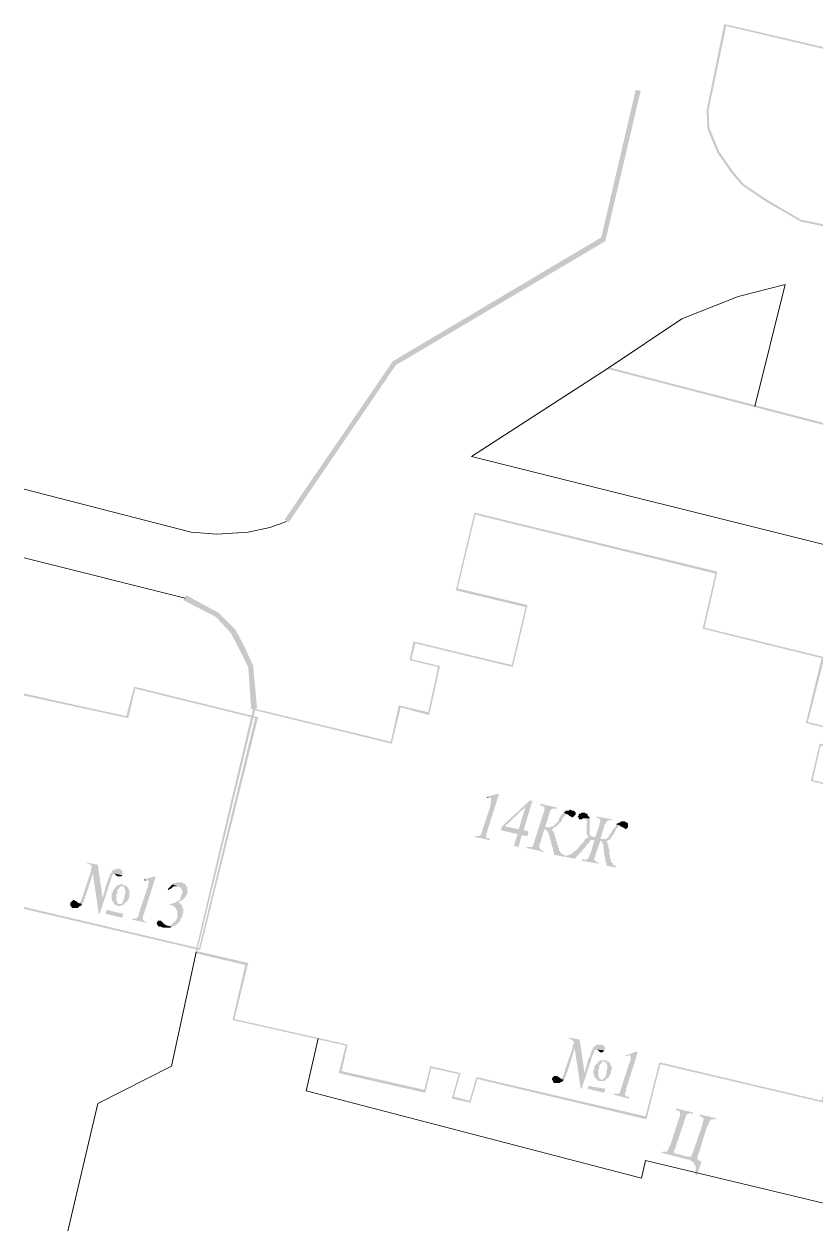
# Model space of a CAD drawing. Extents: x 243 to 885, y -99 to 1005.
# Drawn here: x 242.9 to 288, y -44.9 to 23.4 of the extents above; entities that cross this region are included whole.
import ezdxf

# ---------------------------------------------------------------- set-up
doc = ezdxf.new("R2010")
doc.units = 0
doc.header["$MEASUREMENT"] = 0
doc.layers.add('PDF _Геометрия', color=7, linetype='Continuous')
doc.layers.add('PDF _Сплошная заливка', color=7, linetype='Continuous')

msp = doc.modelspace()

# ---------------------------------------------------------------- hatches: boundary and pattern name
at = {"layer": 'PDF _Сплошная заливка', "linetype": 'ByBlock', "transparency": 33554559}
for points in [[(308.158, 7.794), (308.158, 7.906), (287.105, 12.274), (285.201, 13.394), (283.858, 14.289), (283.242, 15.017), (282.458, 16.137), (281.898, 17.481), (281.842, 18.489), (282.85, 23.304), (290.689, 21.456), (290.689, 21.568), (282.738, 23.416), (281.73, 18.489), (281.786, 17.425), (282.346, 16.081), (283.13, 14.961), (283.746, 14.233), (285.145, 13.282), (287.105, 12.162)], [(277.979, 19.609), (277.699, 19.665), (275.739, 11.266), (263.869, 4.211), (257.71, -4.804), (257.934, -4.972), (264.037, 3.987), (275.963, 11.042)], [(276.131, 3.875), (276.131, 3.763), (299.647, -2.34), (299.703, -2.228)], [(252.11, -9.115), (251.942, -9.395), (253.79, -10.347), (254.63, -11.243), (255.19, -12.307), (255.638, -13.202), (255.806, -15.61), (256.142, -15.554), (255.918, -13.146), (255.47, -12.139), (254.91, -11.075), (253.958, -10.123)], [(242.872, -14.826), (248.807, -16.114), (249.199, -14.434), (256.03, -16.114), (252.838, -29.216), (242.872, -26.864), (242.872, -26.976), (252.894, -29.328), (256.198, -16.058), (249.143, -14.322), (248.695, -16.002), (242.872, -14.714)], [(269.916, -20.425), (269.86, -20.425), (269.188, -20.593), (269.412, -20.649), (269.468, -20.705), (269.468, -20.761), (269.468, -20.817), (269.468, -20.873), (269.468, -20.929), (269.412, -21.041), (269.412, -21.153), (268.964, -22.497), (268.964, -22.553), (268.908, -22.665), (268.908, -22.721), (268.852, -22.777), (268.796, -22.833), (268.74, -22.833), (268.684, -22.833), (268.572, -22.833), (268.572, -22.889), (269.356, -23.057), (269.412, -23.001), (269.3, -22.945), (269.244, -22.945), (269.188, -22.945), (269.188, -22.889), (269.188, -22.833), (269.188, -22.777), (269.188, -22.665), (269.244, -22.553)], [(271.819, -20.817), (271.651, -20.817), (270.084, -22.273), (270.028, -22.497), (270.98, -22.721), (270.756, -23.393), (271.036, -23.449), (271.204, -22.777), (271.539, -22.833), (271.595, -22.553), (271.316, -22.497), (270.252, -22.273), (271.427, -21.153)], [(271.819, -20.817), (271.427, -21.153), (271.036, -22.441), (270.252, -22.273), (271.316, -22.497)], [(273.219, -21.209), (272.267, -20.985), (272.267, -21.097), (272.379, -21.097), (272.435, -21.153), (272.491, -21.153), (272.491, -21.209), (272.491, -21.265), (272.491, -21.321), (272.491, -21.433), (272.435, -21.545), (271.931, -23.113), (271.931, -23.169), (271.875, -23.281), (271.875, -23.337), (271.819, -23.393), (271.819, -23.449), (271.763, -23.449), (271.651, -23.449), (271.595, -23.449), (271.483, -23.449), (271.483, -23.505), (272.435, -23.729), (272.435, -23.673), (272.323, -23.617), (272.267, -23.617), (272.267, -23.561), (272.211, -23.505), (272.211, -23.449), (272.211, -23.393), (272.211, -23.281), (272.267, -23.225), (272.491, -22.441), (272.995, -22.497), (272.939, -22.497), (272.939, -22.441), (272.883, -22.441), (272.939, -22.441), (272.995, -22.385), (272.547, -22.273), (272.771, -21.601), (272.771, -21.545), (272.827, -21.433), (272.827, -21.377), (272.883, -21.321), (272.939, -21.265), (272.995, -21.265), (273.051, -21.265), (273.107, -21.265), (273.219, -21.265)], [(273.611, -21.489), (273.555, -21.545), (273.499, -21.601), (273.443, -21.657), (273.387, -21.769), (273.331, -21.825), (273.331, -21.937), (273.275, -21.993), (273.219, -22.049), (273.163, -22.105), (273.107, -22.161), (273.051, -22.217), (272.995, -22.273), (272.939, -22.273), (272.827, -22.329), (272.771, -22.329), (272.715, -22.329), (272.603, -22.329), (272.547, -22.273), (272.995, -22.385), (273.051, -22.329), (273.107, -22.329), (273.163, -22.273), (273.219, -22.217), (273.275, -22.161), (273.387, -22.049), (273.443, -21.993), (273.499, -21.937), (273.499, -21.881), (273.555, -21.769), (273.611, -21.713), (273.667, -21.657), (273.667, -21.601), (273.723, -21.601), (273.779, -21.601)], [(274.059, -21.377), (274.003, -21.321), (273.947, -21.321), (273.891, -21.377), (273.835, -21.377), (273.723, -21.377), (273.667, -21.433), (273.611, -21.489), (273.779, -21.601), (273.835, -21.601), (273.891, -21.657), (273.947, -21.713), (274.003, -21.713), (274.059, -21.769), (274.115, -21.769), (274.171, -21.713), (274.227, -21.657), (274.283, -21.601), (274.283, -21.545), (274.283, -21.489), (274.227, -21.433), (274.171, -21.377)], [(274.787, -21.489), (274.619, -21.489), (274.563, -21.545), (274.507, -21.545), (274.451, -21.601), (274.451, -21.657), (274.395, -21.713), (274.451, -21.769), (274.451, -21.825), (274.507, -21.881), (274.563, -21.881), (274.619, -21.881), (274.675, -21.825), (274.731, -21.825), (274.787, -21.825), (274.843, -21.825), (275.067, -21.825), (275.067, -21.769), (275.011, -21.713), (274.955, -21.657), (274.955, -21.601), (274.899, -21.545), (274.843, -21.545)], [(275.067, -21.825), (274.843, -21.825), (274.899, -21.825), (274.899, -21.937), (274.955, -22.049), (274.899, -22.105), (274.899, -22.217), (274.899, -22.329), (274.899, -22.441), (274.899, -22.497), (274.899, -22.553), (274.899, -22.665), (274.899, -22.721), (274.955, -22.777), (274.955, -22.833), (275.795, -23.001), (275.291, -22.889), (275.235, -22.889), (275.179, -22.833), (275.123, -22.833), (275.123, -22.777), (275.067, -22.721), (275.067, -22.665), (275.067, -22.609), (275.067, -22.553), (275.067, -22.441), (275.067, -22.385), (275.067, -22.273), (275.067, -22.217), (275.067, -22.105), (275.067, -22.049), (275.067, -21.937), (275.067, -21.881)], [(276.355, -21.881), (275.459, -21.713), (275.403, -21.769), (275.515, -21.769), (275.571, -21.825), (275.627, -21.825), (275.627, -21.881), (275.683, -21.881), (275.683, -21.937), (275.683, -22.049), (275.627, -22.105), (275.627, -22.217), (275.403, -22.889), (275.347, -22.889), (275.291, -22.889), (275.795, -23.001), (275.739, -23.001), (275.683, -23.001), (275.907, -22.273), (275.907, -22.217), (275.963, -22.161), (276.019, -22.049), (276.019, -21.993), (276.075, -21.993), (276.131, -21.937), (276.187, -21.937), (276.243, -21.937), (276.355, -21.937)], [(272.995, -22.497), (272.491, -22.441), (272.603, -22.497), (272.659, -22.497), (272.659, -22.553), (272.715, -22.609), (272.715, -22.665), (272.771, -22.777), (272.771, -22.833), (272.827, -22.945), (272.827, -23.001), (272.883, -23.169), (272.883, -23.281), (272.939, -23.337), (272.939, -23.449), (272.995, -23.505), (272.995, -23.617), (272.995, -23.673), (273.051, -23.729), (273.051, -23.785), (273.051, -23.841), (273.051, -23.897), (273.611, -24.009), (273.667, -23.897), (273.611, -23.897), (273.555, -23.897), (273.499, -23.841), (273.443, -23.785), (273.387, -23.729), (273.387, -23.673), (273.331, -23.673), (273.331, -23.617), (273.331, -23.561), (273.275, -23.505), (273.275, -23.393), (273.275, -23.337), (273.219, -23.281), (273.219, -23.169), (273.163, -23.113), (273.163, -23.001), (273.107, -22.889), (273.107, -22.777), (273.051, -22.721), (273.051, -22.609), (272.995, -22.553)], [(276.579, -22.161), (276.579, -22.273), (276.523, -22.329), (276.467, -22.385), (276.411, -22.441), (276.355, -22.553), (276.299, -22.665), (276.243, -22.721), (276.187, -22.777), (276.187, -22.833), (276.131, -22.889), (276.131, -22.945), (276.075, -22.945), (275.963, -23.001), (275.907, -23.001), (275.851, -23.001), (275.795, -23.001), (274.955, -22.833), (275.011, -22.889), (274.955, -22.945), (274.899, -22.945), (274.843, -23.001), (274.787, -23.057), (274.731, -23.169), (274.619, -23.281), (274.563, -23.337), (274.507, -23.393), (274.451, -23.449), (274.395, -23.561), (274.339, -23.617), (274.283, -23.673), (274.227, -23.673), (274.171, -23.729), (274.115, -23.785), (274.059, -23.841), (273.947, -23.897), (273.891, -23.897), (273.835, -23.897), (273.779, -23.953), (273.667, -23.953), (273.667, -24.009), (274.227, -24.121), (274.787, -23.505), (274.843, -23.449), (274.899, -23.337), (274.955, -23.281), (275.011, -23.225), (275.067, -23.169), (275.123, -23.113), (275.123, -23.057), (275.179, -23.057), (275.235, -23.057), (275.291, -23.057), (275.683, -23.113), (276.075, -23.169), (276.019, -23.113), (276.075, -23.113), (276.131, -23.057), (276.187, -23.057), (276.243, -23.001), (276.299, -22.945), (276.299, -22.889), (276.355, -22.833), (276.411, -22.777), (276.467, -22.665), (276.523, -22.553), (276.579, -22.441), (276.635, -22.385), (276.691, -22.329), (276.691, -22.273), (276.747, -22.273), (276.803, -22.217)], [(277.083, -21.993), (276.859, -21.993), (276.803, -22.049), (276.691, -22.105), (276.635, -22.105), (276.579, -22.161), (276.803, -22.217), (276.803, -22.273), (276.859, -22.273), (276.915, -22.329), (276.971, -22.329), (277.027, -22.385), (277.083, -22.385), (277.139, -22.441), (277.195, -22.385), (277.251, -22.329), (277.251, -22.273), (277.251, -22.161), (277.251, -22.105), (277.195, -22.049), (277.139, -22.049)], [(275.683, -23.113), (275.291, -23.057), (275.347, -23.057), (275.123, -23.841), (275.067, -23.841), (275.067, -23.953), (275.011, -24.065), (275.011, -24.121), (274.955, -24.121), (274.899, -24.177), (274.843, -24.177), (274.731, -24.177), (274.675, -24.121), (274.619, -24.233), (275.571, -24.401), (275.627, -24.345), (275.571, -24.345), (275.515, -24.345), (275.459, -24.289), (275.403, -24.233), (275.347, -24.233), (275.347, -24.177), (275.347, -24.065), (275.403, -24.009), (275.403, -23.897)], [(276.075, -23.169), (275.683, -23.113), (275.739, -23.113), (275.795, -23.169), (275.795, -23.225), (275.851, -23.281), (275.851, -23.337), (275.907, -23.897), (275.963, -24.065), (275.963, -24.177), (275.963, -24.233), (276.019, -24.345), (276.019, -24.401), (276.019, -24.457), (276.019, -24.513), (276.579, -24.625), (276.579, -24.569), (276.523, -24.513), (276.467, -24.513), (276.411, -24.457), (276.411, -24.401), (276.355, -24.345), (276.299, -24.289), (276.299, -24.233), (276.299, -24.177), (276.243, -24.121), (276.243, -24.065), (276.243, -23.953), (276.187, -23.841), (276.187, -23.729), (276.187, -23.617), (276.187, -23.561), (276.131, -23.449), (276.131, -23.393), (276.131, -23.337), (276.075, -23.281)], [(247.071, -24.457), (246.511, -24.345), (246.455, -24.401), (246.567, -24.401), (246.623, -24.457), (246.679, -24.457), (246.679, -24.513), (246.735, -24.569), (246.735, -24.625), (246.679, -24.681), (246.679, -24.793), (246.679, -24.849), (246.791, -24.961), (247.127, -27.256), (247.351, -26.36)], [(246.679, -24.849), (246.231, -26.192), (246.231, -26.248), (246.175, -26.304), (246.175, -26.416), (246.119, -26.472), (246.119, -26.528), (246.063, -26.584), (246.063, -26.64), (245.951, -26.64), (246.175, -26.696), (246.231, -26.64), (246.231, -26.584), (246.287, -26.528), (246.287, -26.472), (246.343, -26.36), (246.343, -26.248), (246.399, -26.192), (246.791, -24.961)], [(248.303, -24.681), (248.135, -24.681), (248.079, -24.737), (248.023, -24.737), (247.911, -24.793), (247.855, -24.849), (247.855, -24.905), (247.799, -24.961), (247.799, -25.017), (247.743, -25.017), (247.743, -25.129), (247.743, -25.185), (247.687, -25.241), (247.631, -25.353), (247.631, -25.409), (247.575, -25.521), (247.351, -26.36), (247.127, -27.256), (247.183, -27.256), (247.799, -25.353), (247.799, -25.297), (247.855, -25.241), (247.855, -25.129), (247.911, -25.073), (247.911, -25.017), (247.967, -25.017), (248.023, -24.961), (248.471, -25.073), (248.471, -25.017), (248.471, -24.961), (248.471, -24.905), (248.471, -24.793), (248.415, -24.737), (248.359, -24.737)], [(248.471, -25.073), (248.023, -24.961), (248.079, -25.017), (248.135, -25.073), (248.191, -25.129), (248.247, -25.129), (248.359, -25.129), (248.415, -25.129)], [(250.375, -25.129), (250.319, -25.129), (249.703, -25.297), (249.871, -25.353), (249.927, -25.353), (249.983, -25.409), (249.983, -25.521), (249.927, -25.577), (249.927, -25.633), (249.927, -25.745), (249.871, -25.857), (249.423, -27.2), (249.423, -27.312), (249.367, -27.368), (249.367, -27.424), (249.311, -27.48), (249.255, -27.536), (249.199, -27.536), (249.143, -27.536), (249.031, -27.536), (249.031, -27.592), (249.815, -27.76), (249.871, -27.704), (249.759, -27.704), (249.703, -27.648), (249.647, -27.592), (249.647, -27.536), (249.647, -27.48), (249.647, -27.368), (249.703, -27.256)], [(248.247, -25.633), (248.191, -25.633), (248.135, -25.689), (248.079, -25.745), (248.023, -25.801), (248.023, -25.857), (247.967, -25.912), (247.911, -25.968), (247.911, -26.08), (247.855, -26.08), (247.855, -26.192), (247.855, -26.248), (247.855, -26.304), (247.855, -26.416), (247.855, -26.472), (247.911, -26.528), (247.967, -26.584), (247.967, -26.64), (248.303, -26.696), (248.247, -26.696), (248.191, -26.64), (248.191, -26.584), (248.135, -26.528), (248.135, -26.472), (248.135, -26.416), (248.135, -26.36), (248.135, -26.304), (248.135, -26.192), (248.135, -26.136), (248.191, -26.08), (248.191, -25.968), (248.191, -25.912), (248.247, -25.857), (248.303, -25.801), (248.303, -25.745), (248.359, -25.689), (248.415, -25.689), (248.471, -25.689)], [(248.527, -25.633), (248.471, -25.577), (248.359, -25.577), (248.247, -25.633), (248.471, -25.689), (248.527, -25.689), (248.583, -25.745), (248.583, -25.801), (248.639, -25.912), (248.639, -25.968), (248.639, -26.08), (248.639, -26.136), (248.583, -26.248), (248.583, -26.304), (248.583, -26.36), (248.527, -26.472), (248.527, -26.528), (248.471, -26.64), (248.415, -26.696), (248.359, -26.696), (248.303, -26.696), (247.967, -26.64), (248.023, -26.696), (248.079, -26.752), (248.135, -26.752), (248.191, -26.808), (248.247, -26.808), (248.303, -26.808), (248.359, -26.808), (248.471, -26.752), (248.527, -26.752), (248.583, -26.696), (248.639, -26.64), (248.695, -26.584), (248.751, -26.528), (248.807, -26.472), (248.807, -26.416), (248.863, -26.304), (248.863, -26.248), (248.863, -26.192), (248.863, -26.08), (248.863, -26.024), (248.863, -25.968), (248.863, -25.912), (248.807, -25.857), (248.807, -25.801), (248.751, -25.745), (248.695, -25.689), (248.639, -25.633), (248.583, -25.633)], [(251.83, -25.465), (251.55, -25.465), (251.495, -25.521), (251.383, -25.521), (251.327, -25.577), (251.606, -25.689), (251.662, -25.689), (251.718, -25.745), (251.774, -25.745), (251.83, -25.801), (251.83, -25.857), (251.886, -25.912), (251.886, -25.968), (251.886, -26.024), (251.886, -26.136), (251.83, -26.192), (251.83, -26.248), (251.774, -26.304), (251.774, -26.416), (251.718, -26.472), (251.662, -26.528), (251.606, -26.528), (251.55, -26.584), (251.439, -26.64), (251.383, -26.64), (251.271, -26.696), (251.215, -26.696), (251.159, -26.696), (251.159, -26.752), (251.215, -26.752), (251.271, -26.752), (251.327, -26.808), (251.383, -26.808), (251.439, -26.864), (251.495, -26.92), (251.55, -26.976), (251.55, -27.032), (251.606, -27.088), (251.606, -27.144), (251.606, -27.2), (251.606, -27.312), (251.606, -27.368), (251.606, -27.424), (251.606, -27.536), (251.55, -27.536), (251.55, -27.592), (251.495, -27.648), (251.439, -27.704), (251.383, -27.76), (251.327, -27.816), (251.271, -27.872), (251.215, -27.928), (251.159, -27.928), (251.103, -27.928), (250.991, -27.928), (251.271, -27.984), (251.327, -27.984), (251.439, -27.928), (251.495, -27.928), (251.55, -27.872), (251.606, -27.816), (251.662, -27.76), (251.718, -27.704), (251.774, -27.648), (251.774, -27.592), (251.83, -27.48), (251.886, -27.424), (251.886, -27.368), (251.886, -27.312), (251.942, -27.2), (251.942, -27.144), (251.942, -27.088), (251.942, -26.976), (251.886, -26.92), (251.886, -26.864), (251.886, -26.808), (251.83, -26.752), (251.774, -26.696), (251.718, -26.64), (251.662, -26.584), (251.718, -26.584), (251.774, -26.528), (251.886, -26.472), (251.942, -26.416), (251.998, -26.36), (252.054, -26.304), (252.054, -26.248), (252.11, -26.192), (252.166, -26.136), (252.166, -26.08), (252.166, -26.024), (252.166, -25.968), (252.166, -25.912), (252.166, -25.801), (252.166, -25.745), (252.11, -25.689), (252.11, -25.633), (252.054, -25.577), (251.998, -25.521), (251.942, -25.521), (251.886, -25.465)], [(251.327, -25.577), (251.271, -25.633), (251.215, -25.689), (251.159, -25.745), (251.103, -25.801), (251.047, -25.857), (251.103, -25.912), (251.159, -25.857), (251.271, -25.801), (251.327, -25.745), (251.383, -25.689), (251.439, -25.689), (251.495, -25.689), (251.55, -25.689), (251.606, -25.689)], [(245.727, -26.472), (245.671, -26.472), (245.615, -26.528), (245.559, -26.584), (245.503, -26.64), (245.503, -26.752), (245.503, -26.808), (245.559, -26.808), (245.559, -26.864), (245.615, -26.92), (245.727, -26.92), (245.839, -26.92), (245.895, -26.92), (245.951, -26.92), (246.007, -26.864), (246.063, -26.808), (246.119, -26.808), (246.175, -26.696), (245.951, -26.64), (245.895, -26.584), (245.839, -26.528), (245.783, -26.528)], [(248.527, -27.256), (247.575, -27.032), (247.519, -27.256), (248.471, -27.48)], [(250.599, -27.648), (250.487, -27.648), (250.487, -27.704), (250.431, -27.76), (250.431, -27.816), (250.487, -27.928), (250.543, -27.984), (250.599, -27.984), (250.655, -27.984), (250.767, -28.04), (250.823, -28.04), (250.879, -28.04), (250.935, -28.04), (251.047, -28.04), (251.103, -28.04), (251.159, -28.04), (251.215, -28.04), (251.271, -27.984), (250.991, -27.928), (250.935, -27.872), (250.879, -27.872), (250.823, -27.816), (250.767, -27.76), (250.711, -27.704), (250.655, -27.648)], [(274.507, -34.423), (273.947, -34.311), (273.891, -34.367), (273.947, -34.367), (274.003, -34.423), (274.059, -34.423), (274.115, -34.479), (274.171, -34.535), (274.171, -34.591), (274.171, -34.647), (274.115, -34.759), (274.115, -34.871), (274.227, -34.927), (274.563, -37.223), (274.787, -36.327)], [(275.739, -34.703), (275.459, -34.703), (275.459, -34.759), (275.403, -34.759), (275.347, -34.815), (275.291, -34.871), (275.235, -34.983), (275.235, -35.039), (275.179, -35.095), (275.179, -35.151), (275.123, -35.207), (275.123, -35.319), (275.067, -35.431), (275.011, -35.487), (274.787, -36.327), (274.563, -37.223), (274.619, -37.223), (275.235, -35.319), (275.291, -35.207), (275.347, -35.095), (275.347, -35.039), (275.403, -34.983), (275.459, -34.983), (275.907, -35.039), (275.907, -34.983), (275.963, -34.927), (275.963, -34.871), (275.907, -34.815), (275.851, -34.759), (275.795, -34.703)], [(274.115, -34.871), (273.667, -36.159), (273.667, -36.215), (273.611, -36.327), (273.611, -36.383), (273.555, -36.495), (273.555, -36.551), (273.499, -36.607), (273.443, -36.663), (273.611, -36.719), (273.611, -36.663), (273.667, -36.607), (273.667, -36.551), (273.723, -36.495), (273.723, -36.439), (273.779, -36.327), (273.779, -36.271), (273.835, -36.159), (274.227, -34.927)], [(275.907, -35.039), (275.459, -34.983), (275.515, -34.983), (275.571, -35.039), (275.627, -35.095), (275.683, -35.151), (275.795, -35.151), (275.851, -35.095)], [(277.811, -35.151), (277.755, -35.095), (277.139, -35.319), (277.363, -35.319), (277.419, -35.375), (277.419, -35.487), (277.419, -35.543), (277.363, -35.655), (277.363, -35.711), (277.307, -35.823), (276.859, -37.223), (276.859, -37.279), (276.803, -37.335), (276.803, -37.447), (276.747, -37.503), (276.691, -37.503), (276.635, -37.503), (276.579, -37.503), (276.467, -37.503), (276.467, -37.559), (277.307, -37.783), (277.307, -37.671), (277.195, -37.671), (277.139, -37.671), (277.139, -37.615), (277.083, -37.615), (277.083, -37.503), (277.083, -37.447), (277.139, -37.391), (277.139, -37.279)], [(277.139, -35.319), (277.139, -35.375), (277.195, -35.319), (277.363, -35.319)], [(275.683, -35.599), (275.627, -35.655), (275.571, -35.655), (275.571, -35.711), (275.515, -35.767), (275.459, -35.823), (275.403, -35.879), (275.347, -35.935), (275.347, -36.047), (275.347, -36.103), (275.291, -36.159), (275.291, -36.215), (275.291, -36.327), (275.291, -36.383), (275.347, -36.439), (275.347, -36.495), (275.347, -36.551), (275.403, -36.607), (275.459, -36.663), (275.739, -36.719), (275.683, -36.663), (275.627, -36.663), (275.627, -36.607), (275.571, -36.495), (275.571, -36.439), (275.571, -36.327), (275.571, -36.271), (275.571, -36.215), (275.571, -36.103), (275.627, -36.047), (275.627, -35.935), (275.627, -35.879), (275.683, -35.823), (275.739, -35.767), (275.795, -35.711), (275.795, -35.655), (275.851, -35.655), (275.907, -35.655)], [(275.963, -35.599), (275.683, -35.599), (275.907, -35.655), (275.963, -35.711), (276.019, -35.711), (276.019, -35.767), (276.075, -35.879), (276.075, -35.935), (276.075, -35.991), (276.075, -36.047), (276.075, -36.103), (276.019, -36.215), (276.019, -36.271), (276.019, -36.383), (276.019, -36.439), (275.963, -36.551), (275.907, -36.607), (275.851, -36.663), (275.795, -36.719), (275.739, -36.719), (275.459, -36.663), (275.515, -36.719), (275.571, -36.775), (275.627, -36.775), (275.683, -36.775), (275.739, -36.775), (275.795, -36.775), (275.907, -36.775), (275.963, -36.719), (276.019, -36.663), (276.075, -36.607), (276.131, -36.607), (276.187, -36.495), (276.243, -36.439), (276.243, -36.383), (276.299, -36.271), (276.299, -36.215), (276.299, -36.159), (276.355, -36.103), (276.355, -35.991), (276.299, -35.935), (276.299, -35.879), (276.243, -35.823), (276.243, -35.767), (276.187, -35.711), (276.131, -35.655), (276.075, -35.655), (276.019, -35.599)], [(273.163, -36.495), (273.051, -36.495), (272.995, -36.551), (272.939, -36.607), (272.939, -36.663), (272.939, -36.719), (272.995, -36.775), (272.995, -36.831), (273.051, -36.887), (273.163, -36.887), (273.219, -36.887), (273.275, -36.887), (273.331, -36.887), (273.387, -36.887), (273.443, -36.831), (273.499, -36.831), (273.555, -36.775), (273.611, -36.719), (273.443, -36.663), (273.387, -36.607), (273.331, -36.551), (273.275, -36.551), (273.219, -36.495)], [(275.963, -37.223), (275.011, -37.055), (274.955, -37.223), (275.907, -37.447)], [(282.29, -38.903), (281.338, -38.679), (281.338, -38.735), (281.394, -38.791), (281.506, -38.847), (281.562, -38.903), (281.562, -38.959), (281.562, -39.015), (281.506, -39.126), (281.506, -39.238), (280.946, -40.862), (280.89, -40.974), (280.89, -41.03), (280.834, -41.086), (280.778, -41.086), (280.722, -41.086), (280.61, -41.086), (280.05, -40.918), (279.49, -40.806), (279.434, -40.806), (279.378, -40.806), (279.266, -40.806), (279.21, -40.806), (279.154, -40.862), (280.666, -41.254), (280.722, -41.254), (280.778, -41.254), (280.834, -41.31), (280.89, -41.366), (280.946, -41.366), (281.002, -41.422), (281.002, -41.478), (281.058, -41.534), (281.058, -41.59), (281.114, -41.59), (281.114, -41.702), (281.114, -41.758), (281.114, -41.814), (281.114, -41.926), (281.114, -41.982), (281.114, -42.038), (281.114, -42.15), (281.17, -42.15), (281.45, -41.366), (281.338, -41.31), (281.282, -41.31), (281.226, -41.254), (281.226, -41.198), (281.226, -41.142), (281.226, -41.086), (281.226, -40.974), (281.282, -40.918), (281.786, -39.294), (281.842, -39.238), (281.842, -39.182), (281.898, -39.071), (281.954, -39.015), (282.01, -38.959), (282.066, -38.959), (282.178, -38.959), (282.234, -38.959)], [(280.946, -38.567), (279.994, -38.343), (279.994, -38.455), (280.106, -38.455), (280.162, -38.511), (280.218, -38.511), (280.218, -38.567), (280.218, -38.623), (280.218, -38.679), (280.218, -38.791), (280.162, -38.903), (279.658, -40.47), (279.602, -40.526), (279.602, -40.638), (279.546, -40.694), (279.49, -40.75), (279.49, -40.806), (280.05, -40.918), (279.938, -40.918), (279.882, -40.862), (279.882, -40.806), (279.882, -40.75), (279.938, -40.638), (280.498, -38.959), (280.498, -38.903), (280.554, -38.847), (280.554, -38.735), (280.61, -38.679), (280.666, -38.679), (280.722, -38.623), (280.778, -38.623), (280.834, -38.623), (280.946, -38.679)]]:
    msp.add_hatch(color=256, dxfattribs=at).paths.add_polyline_path(points)
h = msp.add_hatch(color=256, dxfattribs=at)
h.paths.add_polyline_path([(266.444, -13.202), (265.884, -15.778), (264.205, -15.386), (263.757, -17.458), (255.918, -15.554), (252.614, -29.496), (255.47, -30.168), (254.742, -33.303), (261.181, -34.759), (260.789, -36.327), (265.716, -37.447), (266.052, -36.047), (267.62, -36.383), (267.228, -37.783), (268.292, -38.007), (268.684, -36.663), (278.314, -38.959), (279.098, -35.823), (288.393, -38.007), (289.905, -31.624), (291.808, -32.072), (294.384, -21.265), (287.777, -19.641), (288.225, -17.682), (289.961, -18.13), (290.241, -17.01), (287.497, -16.338), (288.449, -12.642), (281.618, -10.963), (282.346, -7.771), (268.516, -4.412), (267.452, -8.835), (271.427, -9.787), (270.644, -13.09), (265.044, -11.747), (264.82, -12.81)])
h.paths.add_polyline_path([(265.94, -15.946), (266.556, -13.146), (264.932, -12.754), (265.156, -11.859), (270.7, -13.202), (271.539, -9.675), (267.564, -8.723), (268.572, -4.524), (282.234, -7.883), (281.506, -11.019), (288.281, -12.698), (287.385, -16.394), (290.129, -17.066), (289.905, -17.962), (288.169, -17.57), (287.665, -19.697), (294.272, -21.321), (291.752, -31.96), (289.793, -31.512), (288.281, -37.895), (279.042, -35.711), (278.258, -38.791), (268.628, -36.551), (268.236, -37.895), (267.34, -37.671), (267.732, -36.327), (265.996, -35.935), (265.66, -37.279), (260.957, -36.215), (261.293, -34.703), (254.854, -33.247), (255.638, -30.056), (252.726, -29.384), (256.03, -15.666), (263.813, -17.57), (264.317, -15.498)], flags=0)

# ---------------------------------------------------------------- linework, layer by layer
at = {"layer": 'PDF _Геометрия', "linetype": 'ByBlock', "lineweight": 18}
for points in [[(284.474, 1.635), (286.209, 8.578), (283.522, 7.906), (280.33, 6.619), (276.131, 3.819), (268.348, -1.22), (289.849, -6.595), (289.233, -9.843), (294.888, -11.187), (293.152, -18.914), (296.792, -19.865), (290.689, -44.278), (278.258, -41.31), (278.034, -42.318), (258.941, -37.335), (259.613, -34.367)], [(257.822, -4.916), (256.87, -5.252), (255.638, -5.532), (253.846, -5.644), (252.39, -5.532), (242.872, -3.068)], [(242.872, -6.987), (252.054, -9.283)], [(252.67, -29.44), (251.271, -35.935), (247.071, -38.063), (245.279, -45.733), (244.16, -49.709), (242.872, -53.012)]]:
    msp.add_lwpolyline(points, dxfattribs=at)
at = {"layer": 'PDF _Сплошная заливка', "linetype": 'ByBlock', "lineweight": 18, "transparency": 33554559}
for points in [[(269.188, -20.593), (269.244, -20.649), (269.412, -20.649)], [(249.703, -25.297), (249.703, -25.353), (249.871, -25.353)]]:
    msp.add_solid(points, dxfattribs=at)

doc.saveas('drawing.dxf')
